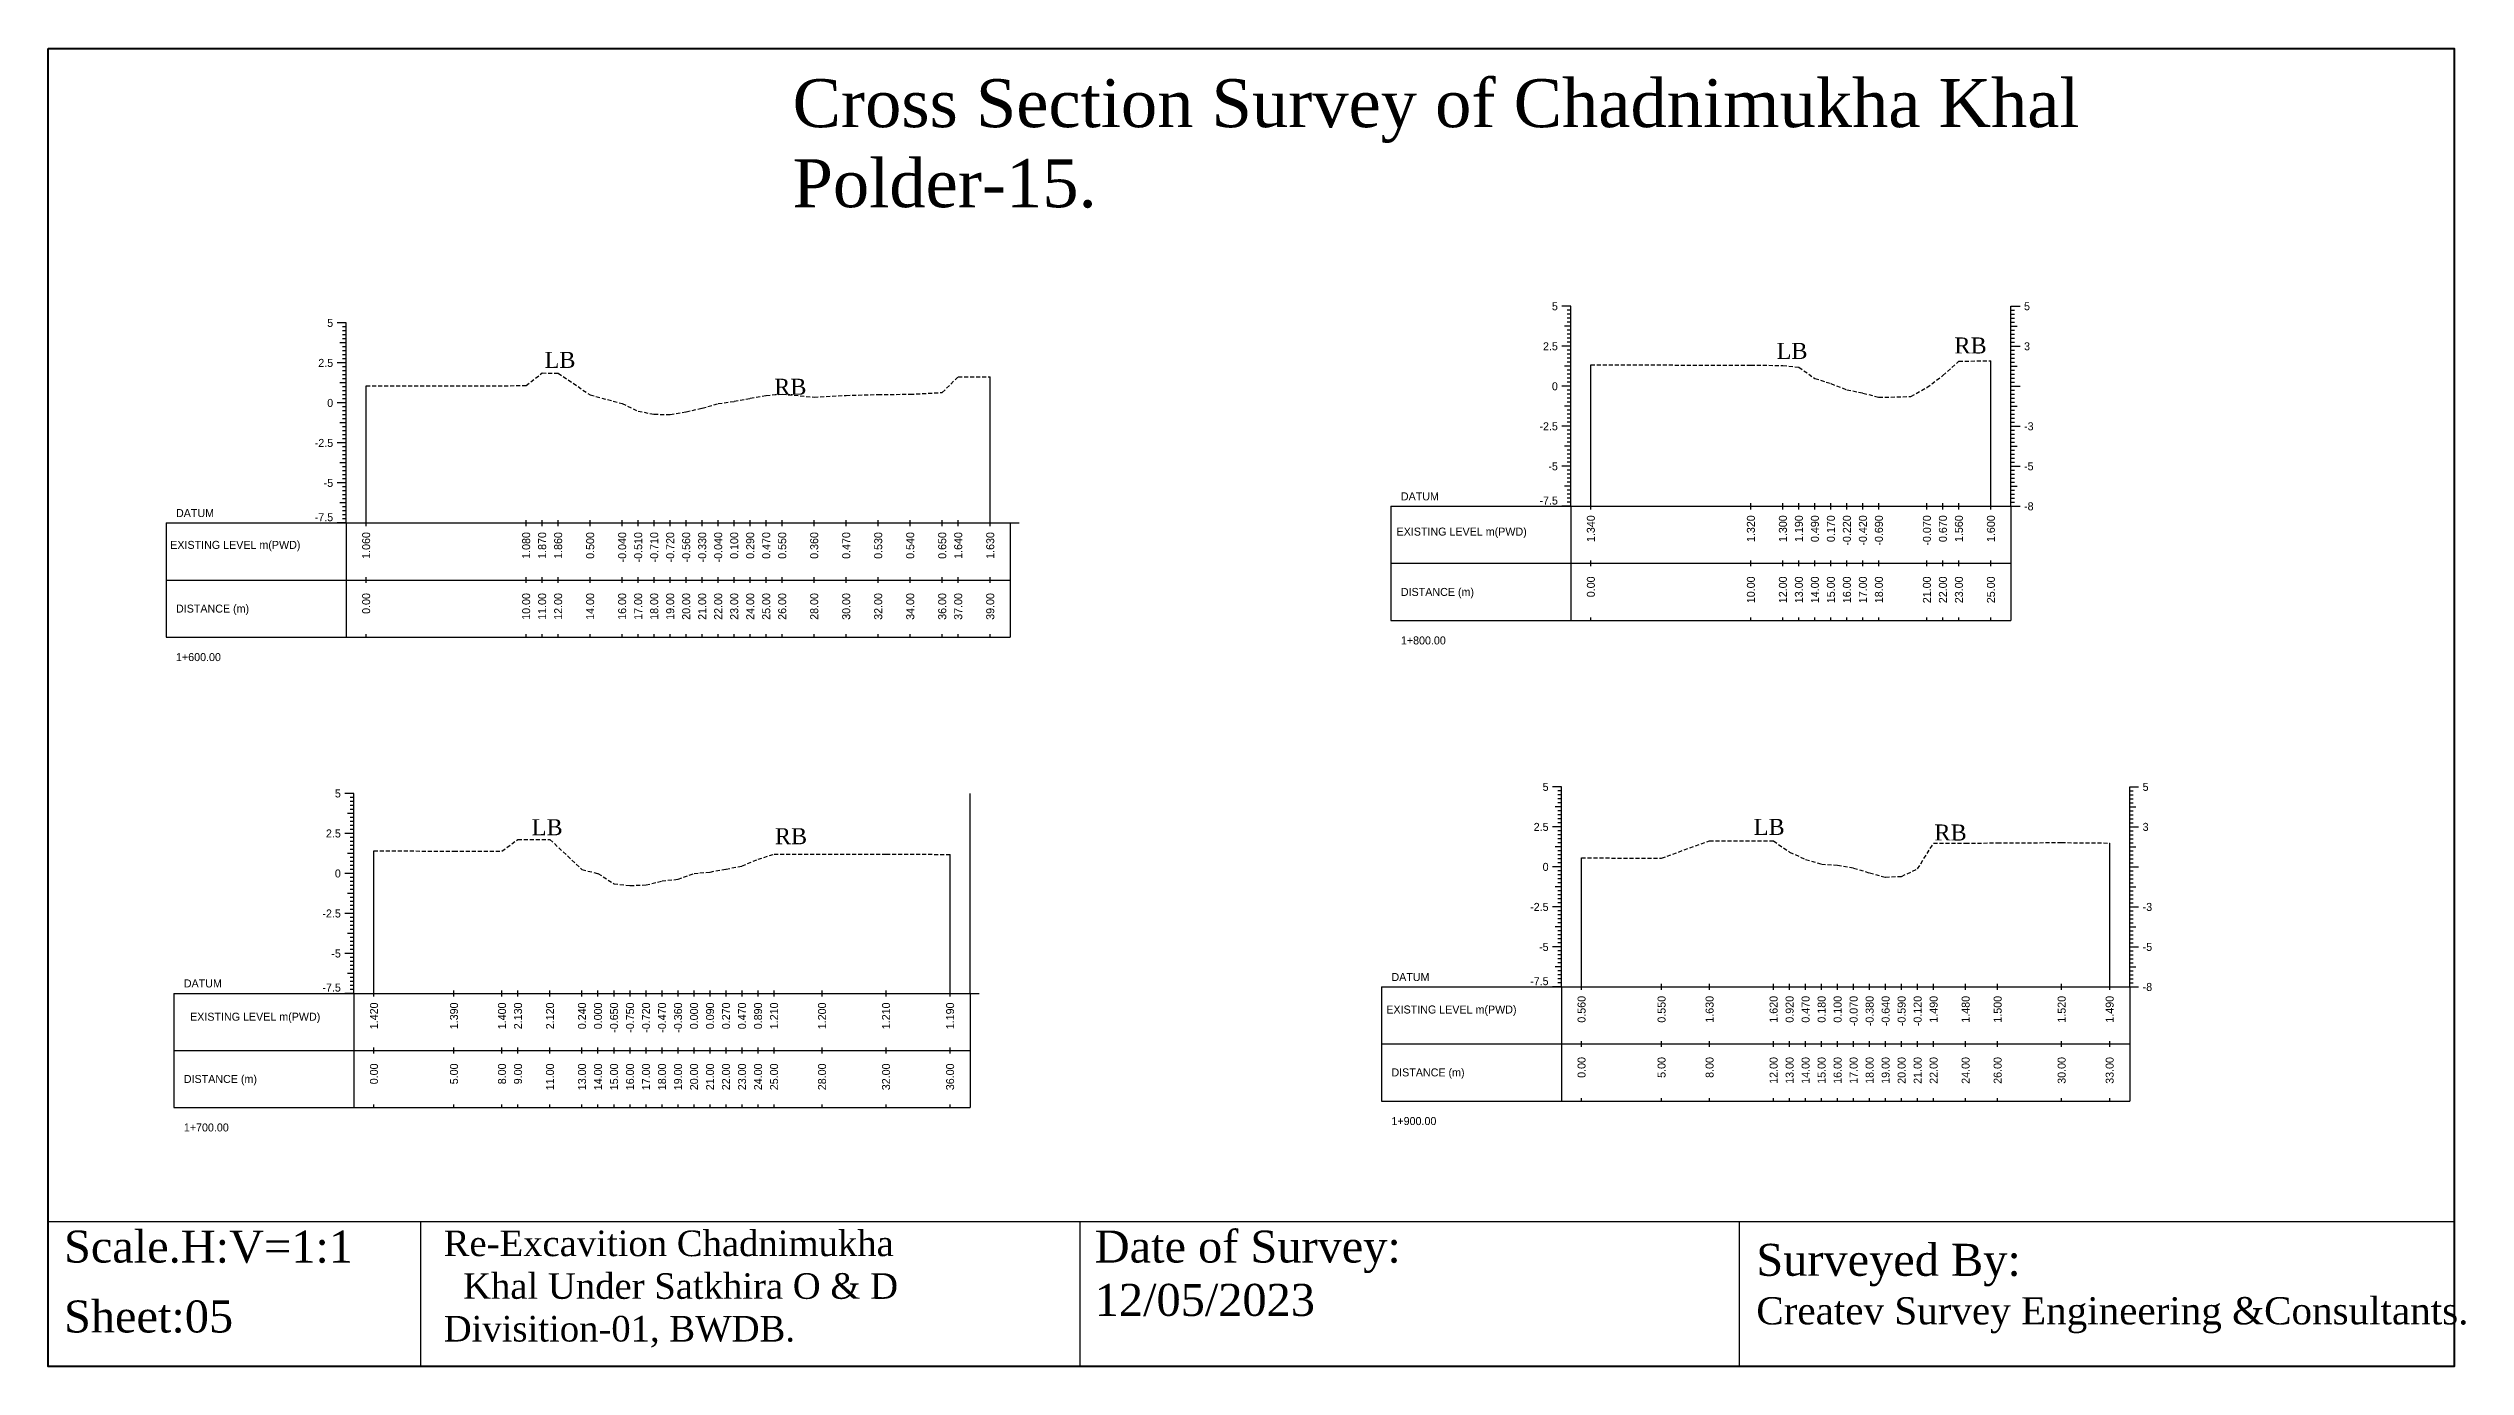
# Model space of a CAD drawing. Header units: inches. Extents: x 3247 to 4722, y -1199 to -293.
# Drawn here: x 4050.5 to 4201.6, y -803.2 to -720.8 of the extents above; entities that cross this region are included whole.
import ezdxf
from ezdxf.enums import TextEntityAlignment as Align

# ---------------------------------------------------------------- set-up
doc = ezdxf.new("R2010")
doc.units = ezdxf.units.IN
doc.header["$MEASUREMENT"] = 0
doc.linetypes.add('HIDDEN', pattern=[0.375, 0.25, -0.125])
doc.layers.add('CS_Drawing', color=7, linetype='Continuous')
doc.layers.add('GL', color=3, linetype='HIDDEN')
doc.styles.add('romans', font='romans.shx')

msp = doc.modelspace()

# ---------------------------------------------------------------- linework, layer by layer
at = {"color": 4, "lineweight": 40}
msp.add_lwpolyline([(4050.53, -720.81), (4200.87, -720.81), (4200.87, -803.17), (4050.53, -803.17)], close=True, dxfattribs=at)
for points in [[(4200.87, -720.81), (4200.87, -803.17)], [(4050.53, -794.1), (4200.87, -794.1)], [(4050.53, -794.1), (4050.53, -803.17)], [(4073.78, -794.1), (4073.78, -803.17)], [(4114.98, -794.1), (4114.98, -803.17)], [(4156.18, -794.1), (4156.18, -803.17)]]:
    msp.add_lwpolyline(points)
at = {"layer": 'CS_Drawing'}
for p, q in [((4145.67, -736.92), (4145.11, -736.92)), ((4145.67, -736.92), (4145.28, -736.92)), ((4145.67, -736.92), (4145.45, -736.92)), ((4145.67, -749.42), (4145.67, -736.92)), ((4173.17, -736.92), (4173.74, -736.92)), ((4173.17, -736.92), (4173.57, -736.92)), ((4173.17, -736.92), (4173.4, -736.92)), ((4173.17, -749.42), (4173.17, -736.92)), ((4069.14, -737.96), (4068.58, -737.96)), ((4069.14, -737.96), (4068.75, -737.96)), ((4069.14, -737.96), (4068.91, -737.96)), ((4069.14, -738.21), (4068.91, -738.21)), ((4069.14, -738.46), (4068.91, -738.46)), ((4069.14, -750.46), (4069.14, -737.96)), ((4145.67, -738.17), (4145.28, -738.17)), ((4145.67, -737.17), (4145.45, -737.17)), ((4145.67, -737.42), (4145.45, -737.42)), ((4145.67, -737.67), (4145.45, -737.67)), ((4145.67, -737.92), (4145.45, -737.92)), ((4145.67, -738.17), (4145.45, -738.17)), ((4145.67, -738.42), (4145.45, -738.42)), ((4173.17, -737.17), (4173.4, -737.17)), ((4173.17, -737.42), (4173.4, -737.42)), ((4173.17, -737.67), (4173.4, -737.67)), ((4173.17, -737.92), (4173.4, -737.92)), ((4173.17, -738.17), (4173.57, -738.17)), ((4173.17, -738.17), (4173.4, -738.17)), ((4173.17, -738.42), (4173.4, -738.42)), ((4069.14, -739.21), (4068.75, -739.21)), ((4069.14, -738.71), (4068.91, -738.71)), ((4069.14, -738.96), (4068.91, -738.96)), ((4069.14, -739.21), (4068.91, -739.21)), ((4069.14, -739.46), (4068.91, -739.46)), ((4069.14, -739.71), (4068.91, -739.71)), ((4069.14, -739.96), (4068.91, -739.96)), ((4145.67, -739.42), (4145.11, -739.42)), ((4145.67, -739.42), (4145.28, -739.42)), ((4145.67, -738.67), (4145.45, -738.67)), ((4145.67, -738.92), (4145.45, -738.92)), ((4145.67, -739.17), (4145.45, -739.17)), ((4145.67, -739.42), (4145.45, -739.42)), ((4145.67, -739.67), (4145.45, -739.67)), ((4145.67, -739.92), (4145.45, -739.92)), ((4173.17, -738.67), (4173.4, -738.67)), ((4173.17, -738.92), (4173.4, -738.92)), ((4173.17, -739.17), (4173.4, -739.17)), ((4173.17, -739.42), (4173.74, -739.42)), ((4173.17, -739.42), (4173.57, -739.42)), ((4173.17, -739.42), (4173.4, -739.42)), ((4173.17, -739.67), (4173.4, -739.67)), ((4173.17, -739.92), (4173.4, -739.92)), ((4069.14, -740.46), (4068.58, -740.46)), ((4069.14, -740.46), (4068.75, -740.46)), ((4069.14, -740.21), (4068.91, -740.21)), ((4069.14, -740.46), (4068.91, -740.46)), ((4069.14, -740.71), (4068.91, -740.71)), ((4069.14, -740.96), (4068.91, -740.96)), ((4069.14, -741.21), (4068.91, -741.21)), ((4069.14, -741.46), (4068.91, -741.46)), ((4109.39, -750.46), (4109.39, -741.33)), ((4145.67, -740.67), (4145.28, -740.67)), ((4145.67, -740.17), (4145.45, -740.17)), ((4145.67, -740.42), (4145.45, -740.42)), ((4145.67, -740.67), (4145.45, -740.67)), ((4145.67, -740.92), (4145.45, -740.92)), ((4145.67, -741.17), (4145.45, -741.17)), ((4145.67, -741.42), (4145.45, -741.42)), ((4146.92, -749.42), (4146.92, -740.58)), ((4171.92, -749.42), (4171.92, -740.32)), ((4173.17, -740.17), (4173.4, -740.17)), ((4173.17, -740.42), (4173.4, -740.42)), ((4173.17, -740.67), (4173.57, -740.67)), ((4173.17, -740.67), (4173.4, -740.67)), ((4173.17, -740.92), (4173.4, -740.92)), ((4173.17, -741.17), (4173.4, -741.17)), ((4173.17, -741.42), (4173.4, -741.42)), ((4069.14, -742.96), (4068.58, -742.96)), ((4069.14, -741.71), (4068.75, -741.71)), ((4069.14, -742.96), (4068.75, -742.96)), ((4069.14, -741.71), (4068.91, -741.71)), ((4069.14, -741.96), (4068.91, -741.96)), ((4069.14, -742.21), (4068.91, -742.21)), ((4069.14, -742.46), (4068.91, -742.46)), ((4069.14, -742.71), (4068.91, -742.71)), ((4069.14, -742.96), (4068.91, -742.96)), ((4070.39, -750.46), (4070.39, -741.9)), ((4145.67, -741.92), (4145.11, -741.92)), ((4145.67, -741.92), (4145.28, -741.92)), ((4145.67, -741.67), (4145.45, -741.67)), ((4145.67, -741.92), (4145.45, -741.92)), ((4145.67, -742.17), (4145.45, -742.17)), ((4145.67, -742.42), (4145.45, -742.42)), ((4145.67, -742.67), (4145.45, -742.67)), ((4145.67, -742.92), (4145.45, -742.92)), ((4173.17, -741.67), (4173.4, -741.67)), ((4173.17, -741.92), (4173.74, -741.92)), ((4173.17, -741.92), (4173.57, -741.92)), ((4173.17, -741.92), (4173.4, -741.92)), ((4173.17, -742.17), (4173.4, -742.17)), ((4173.17, -742.42), (4173.4, -742.42)), ((4173.17, -742.67), (4173.4, -742.67)), ((4173.17, -742.92), (4173.4, -742.92)), ((4069.14, -744.21), (4068.75, -744.21)), ((4069.14, -743.21), (4068.91, -743.21)), ((4069.14, -743.46), (4068.91, -743.46)), ((4069.14, -743.71), (4068.91, -743.71)), ((4069.14, -743.96), (4068.91, -743.96)), ((4069.14, -744.21), (4068.91, -744.21)), ((4069.14, -744.46), (4068.91, -744.46)), ((4145.67, -744.42), (4145.11, -744.42)), ((4145.67, -743.17), (4145.28, -743.17)), ((4145.67, -744.42), (4145.28, -744.42)), ((4145.67, -743.17), (4145.45, -743.17)), ((4145.67, -743.42), (4145.45, -743.42)), ((4145.67, -743.67), (4145.45, -743.67)), ((4145.67, -743.92), (4145.45, -743.92)), ((4145.67, -744.17), (4145.45, -744.17)), ((4145.67, -744.42), (4145.45, -744.42)), ((4145.67, -744.67), (4145.45, -744.67)), ((4173.17, -743.17), (4173.57, -743.17)), ((4173.17, -743.17), (4173.4, -743.17)), ((4173.17, -743.42), (4173.4, -743.42)), ((4173.17, -743.67), (4173.4, -743.67)), ((4173.17, -743.92), (4173.4, -743.92)), ((4173.17, -744.17), (4173.4, -744.17)), ((4173.17, -744.42), (4173.74, -744.42)), ((4173.17, -744.42), (4173.57, -744.42)), ((4173.17, -744.42), (4173.4, -744.42)), ((4173.17, -744.67), (4173.4, -744.67)), ((4069.14, -745.46), (4068.58, -745.46)), ((4069.14, -745.46), (4068.75, -745.46)), ((4069.14, -744.71), (4068.91, -744.71)), ((4069.14, -744.96), (4068.91, -744.96)), ((4069.14, -745.21), (4068.91, -745.21)), ((4069.14, -745.46), (4068.91, -745.46)), ((4069.14, -745.71), (4068.91, -745.71)), ((4069.14, -745.96), (4068.91, -745.96)), ((4145.67, -745.67), (4145.28, -745.67)), ((4145.67, -744.92), (4145.45, -744.92)), ((4145.67, -745.17), (4145.45, -745.17)), ((4145.67, -745.42), (4145.45, -745.42)), ((4145.67, -745.67), (4145.45, -745.67)), ((4145.67, -745.92), (4145.45, -745.92)), ((4145.67, -746.17), (4145.45, -746.17)), ((4173.17, -744.92), (4173.4, -744.92)), ((4173.17, -745.17), (4173.4, -745.17)), ((4173.17, -745.42), (4173.4, -745.42)), ((4173.17, -745.67), (4173.57, -745.67)), ((4173.17, -745.67), (4173.4, -745.67)), ((4173.17, -745.92), (4173.4, -745.92)), ((4173.17, -746.17), (4173.4, -746.17)), ((4069.14, -746.71), (4068.75, -746.71)), ((4069.14, -746.21), (4068.91, -746.21)), ((4069.14, -746.46), (4068.91, -746.46)), ((4069.14, -746.71), (4068.91, -746.71)), ((4069.14, -746.96), (4068.91, -746.96)), ((4069.14, -747.21), (4068.91, -747.21)), ((4069.14, -747.46), (4068.91, -747.46)), ((4145.67, -746.92), (4145.11, -746.92)), ((4145.67, -746.92), (4145.28, -746.92)), ((4145.67, -746.42), (4145.45, -746.42)), ((4145.67, -746.67), (4145.45, -746.67)), ((4145.67, -746.92), (4145.45, -746.92)), ((4145.67, -747.17), (4145.45, -747.17)), ((4145.67, -747.42), (4145.45, -747.42)), ((4145.67, -747.67), (4145.45, -747.67)), ((4173.17, -746.42), (4173.4, -746.42)), ((4173.17, -746.67), (4173.4, -746.67)), ((4173.17, -746.92), (4173.74, -746.92)), ((4173.17, -746.92), (4173.57, -746.92)), ((4173.17, -746.92), (4173.4, -746.92)), ((4173.17, -747.17), (4173.4, -747.17)), ((4173.17, -747.42), (4173.4, -747.42)), ((4173.17, -747.67), (4173.4, -747.67)), ((4069.14, -747.96), (4068.58, -747.96)), ((4069.14, -747.96), (4068.75, -747.96)), ((4069.14, -747.71), (4068.91, -747.71)), ((4069.14, -747.96), (4068.91, -747.96)), ((4069.14, -748.21), (4068.91, -748.21)), ((4069.14, -748.46), (4068.91, -748.46)), ((4069.14, -748.71), (4068.91, -748.71)), ((4069.14, -748.96), (4068.91, -748.96)), ((4145.67, -748.17), (4145.28, -748.17)), ((4145.67, -747.92), (4145.45, -747.92)), ((4145.67, -748.17), (4145.45, -748.17)), ((4145.67, -748.42), (4145.45, -748.42)), ((4145.67, -748.67), (4145.45, -748.67)), ((4145.67, -748.92), (4145.45, -748.92)), ((4145.67, -749.17), (4145.45, -749.17)), ((4173.17, -747.92), (4173.4, -747.92)), ((4173.17, -748.17), (4173.57, -748.17)), ((4173.17, -748.17), (4173.4, -748.17)), ((4173.17, -748.42), (4173.4, -748.42)), ((4173.17, -748.67), (4173.4, -748.67)), ((4173.17, -748.92), (4173.4, -748.92)), ((4173.17, -749.17), (4173.4, -749.17)), ((4057.89, -750.46), (4069.14, -750.46)), ((4057.89, -750.46), (4057.89, -757.59)), ((4069.14, -750.46), (4068.58, -750.46)), ((4069.14, -749.21), (4068.75, -749.21)), ((4069.14, -750.46), (4068.75, -750.46)), ((4069.14, -749.21), (4068.91, -749.21)), ((4069.14, -749.46), (4068.91, -749.46)), ((4069.14, -749.71), (4068.91, -749.71)), ((4069.14, -749.96), (4068.91, -749.96)), ((4069.14, -750.21), (4068.91, -750.21)), ((4069.14, -750.46), (4068.91, -750.46)), ((4069.14, -750.46), (4110.64, -750.46)), ((4069.14, -750.46), (4069.14, -757.59)), ((4070.39, -750.65), (4070.39, -750.28)), ((4080.39, -750.65), (4080.39, -750.28)), ((4081.39, -750.65), (4081.39, -750.28)), ((4082.39, -750.65), (4082.39, -750.28)), ((4084.39, -750.65), (4084.39, -750.28)), ((4086.39, -750.65), (4086.39, -750.28)), ((4087.39, -750.65), (4087.39, -750.28)), ((4088.39, -750.65), (4088.39, -750.28)), ((4089.39, -750.65), (4089.39, -750.28)), ((4090.39, -750.65), (4090.39, -750.28)), ((4091.39, -750.65), (4091.39, -750.28)), ((4092.39, -750.65), (4092.39, -750.28)), ((4093.39, -750.65), (4093.39, -750.28)), ((4094.39, -750.65), (4094.39, -750.28)), ((4095.39, -750.65), (4095.39, -750.28)), ((4096.39, -750.65), (4096.39, -750.28)), ((4098.39, -750.65), (4098.39, -750.28)), ((4100.39, -750.65), (4100.39, -750.28)), ((4102.39, -750.65), (4102.39, -750.28)), ((4104.39, -750.65), (4104.39, -750.28)), ((4106.39, -750.65), (4106.39, -750.28)), ((4107.39, -750.65), (4107.39, -750.28)), ((4109.39, -750.65), (4109.39, -750.28)), ((4110.64, -750.46), (4111.2, -750.46)), ((4110.64, -750.46), (4111.03, -750.46)), ((4110.64, -750.46), (4110.86, -750.46)), ((4110.64, -750.46), (4110.64, -757.59)), ((4134.42, -749.42), (4145.67, -749.42)), ((4134.42, -749.42), (4134.42, -756.55)), ((4145.67, -749.42), (4145.11, -749.42)), ((4145.67, -749.42), (4145.28, -749.42)), ((4145.67, -749.42), (4145.45, -749.42)), ((4145.67, -749.42), (4173.17, -749.42)), ((4145.67, -749.42), (4145.67, -756.55)), ((4146.92, -749.61), (4146.92, -749.23)), ((4156.92, -749.61), (4156.92, -749.23)), ((4158.92, -749.61), (4158.92, -749.23)), ((4159.92, -749.61), (4159.92, -749.23)), ((4160.92, -749.61), (4160.92, -749.23)), ((4161.92, -749.61), (4161.92, -749.23)), ((4162.92, -749.61), (4162.92, -749.23)), ((4163.92, -749.61), (4163.92, -749.23)), ((4164.92, -749.61), (4164.92, -749.23)), ((4167.92, -749.61), (4167.92, -749.23)), ((4168.92, -749.61), (4168.92, -749.23)), ((4169.92, -749.61), (4169.92, -749.23)), ((4171.92, -749.61), (4171.92, -749.23)), ((4173.17, -749.42), (4173.74, -749.42)), ((4173.17, -749.42), (4173.57, -749.42)), ((4173.17, -749.42), (4173.4, -749.42)), ((4173.17, -749.42), (4173.17, -756.55)), ((4134.42, -752.98), (4145.67, -752.98)), ((4145.67, -752.98), (4173.17, -752.98)), ((4145.67, -752.98), (4173.17, -752.98)), ((4146.92, -753.17), (4146.92, -752.8)), ((4156.92, -753.17), (4156.92, -752.8)), ((4158.92, -753.17), (4158.92, -752.8)), ((4159.92, -753.17), (4159.92, -752.8)), ((4160.92, -753.17), (4160.92, -752.8)), ((4161.92, -753.17), (4161.92, -752.8)), ((4162.92, -753.17), (4162.92, -752.8)), ((4163.92, -753.17), (4163.92, -752.8)), ((4164.92, -753.17), (4164.92, -752.8)), ((4167.92, -753.17), (4167.92, -752.8)), ((4168.92, -753.17), (4168.92, -752.8)), ((4169.92, -753.17), (4169.92, -752.8)), ((4171.92, -753.17), (4171.92, -752.8)), ((4057.89, -754.03), (4069.14, -754.03)), ((4069.14, -754.03), (4110.64, -754.03)), ((4069.14, -754.03), (4110.64, -754.03)), ((4070.39, -754.21), (4070.39, -753.84)), ((4080.39, -754.21), (4080.39, -753.84)), ((4081.39, -754.21), (4081.39, -753.84)), ((4082.39, -754.21), (4082.39, -753.84)), ((4084.39, -754.21), (4084.39, -753.84)), ((4086.39, -754.21), (4086.39, -753.84)), ((4087.39, -754.21), (4087.39, -753.84)), ((4088.39, -754.21), (4088.39, -753.84)), ((4089.39, -754.21), (4089.39, -753.84)), ((4090.39, -754.21), (4090.39, -753.84)), ((4091.39, -754.21), (4091.39, -753.84)), ((4092.39, -754.21), (4092.39, -753.84)), ((4093.39, -754.21), (4093.39, -753.84)), ((4094.39, -754.21), (4094.39, -753.84)), ((4095.39, -754.21), (4095.39, -753.84)), ((4096.39, -754.21), (4096.39, -753.84)), ((4098.39, -754.21), (4098.39, -753.84)), ((4100.39, -754.21), (4100.39, -753.84)), ((4102.39, -754.21), (4102.39, -753.84)), ((4104.39, -754.21), (4104.39, -753.84)), ((4106.39, -754.21), (4106.39, -753.84)), ((4107.39, -754.21), (4107.39, -753.84)), ((4109.39, -754.21), (4109.39, -753.84)), ((4134.42, -756.55), (4145.67, -756.55)), ((4145.67, -756.55), (4173.17, -756.55)), ((4146.92, -756.55), (4146.92, -756.36)), ((4156.92, -756.55), (4156.92, -756.36)), ((4158.92, -756.55), (4158.92, -756.36)), ((4159.92, -756.55), (4159.92, -756.36)), ((4160.92, -756.55), (4160.92, -756.36)), ((4161.92, -756.55), (4161.92, -756.36)), ((4162.92, -756.55), (4162.92, -756.36)), ((4163.92, -756.55), (4163.92, -756.36)), ((4164.92, -756.55), (4164.92, -756.36)), ((4167.92, -756.55), (4167.92, -756.36)), ((4168.92, -756.55), (4168.92, -756.36)), ((4169.92, -756.55), (4169.92, -756.36)), ((4171.92, -756.55), (4171.92, -756.36)), ((4057.89, -757.59), (4069.14, -757.59)), ((4069.14, -757.59), (4110.64, -757.59)), ((4070.39, -757.59), (4070.39, -757.4)), ((4080.39, -757.59), (4080.39, -757.4)), ((4081.39, -757.59), (4081.39, -757.4)), ((4082.39, -757.59), (4082.39, -757.4)), ((4084.39, -757.59), (4084.39, -757.4)), ((4086.39, -757.59), (4086.39, -757.4)), ((4087.39, -757.59), (4087.39, -757.4)), ((4088.39, -757.59), (4088.39, -757.4)), ((4089.39, -757.59), (4089.39, -757.4)), ((4090.39, -757.59), (4090.39, -757.4)), ((4091.39, -757.59), (4091.39, -757.4)), ((4092.39, -757.59), (4092.39, -757.4)), ((4093.39, -757.59), (4093.39, -757.4)), ((4094.39, -757.59), (4094.39, -757.4)), ((4095.39, -757.59), (4095.39, -757.4)), ((4096.39, -757.59), (4096.39, -757.4)), ((4098.39, -757.59), (4098.39, -757.4)), ((4100.39, -757.59), (4100.39, -757.4)), ((4102.39, -757.59), (4102.39, -757.4)), ((4104.39, -757.59), (4104.39, -757.4)), ((4106.39, -757.59), (4106.39, -757.4)), ((4107.39, -757.59), (4107.39, -757.4)), ((4109.39, -757.59), (4109.39, -757.4)), ((4145.09, -766.95), (4144.53, -766.95)), ((4145.09, -766.95), (4144.7, -766.95)), ((4145.09, -766.95), (4144.86, -766.95)), ((4145.09, -767.2), (4144.86, -767.2)), ((4145.09, -779.45), (4145.09, -766.95)), ((4180.59, -766.95), (4181.15, -766.95)), ((4180.59, -766.95), (4180.98, -766.95)), ((4180.59, -766.95), (4180.81, -766.95)), ((4180.59, -779.45), (4180.59, -766.95)), ((4180.59, -767.2), (4180.81, -767.2)), ((4069.63, -767.36), (4069.06, -767.36)), ((4069.63, -767.36), (4069.23, -767.36)), ((4069.63, -768.61), (4069.23, -768.61)), ((4069.63, -767.36), (4069.4, -767.36)), ((4069.63, -767.61), (4069.4, -767.61)), ((4069.63, -767.86), (4069.4, -767.86)), ((4069.63, -768.11), (4069.4, -768.11)), ((4069.63, -768.36), (4069.4, -768.36)), ((4069.63, -768.61), (4069.4, -768.61)), ((4069.63, -779.86), (4069.63, -767.36)), ((4108.13, -779.86), (4108.13, -767.36)), ((4145.09, -768.2), (4144.7, -768.2)), ((4145.09, -767.45), (4144.86, -767.45)), ((4145.09, -767.7), (4144.86, -767.7)), ((4145.09, -767.95), (4144.86, -767.95)), ((4145.09, -768.2), (4144.86, -768.2)), ((4145.09, -768.45), (4144.86, -768.45)), ((4145.09, -768.7), (4144.86, -768.7)), ((4180.59, -767.45), (4180.81, -767.45)), ((4180.59, -767.7), (4180.81, -767.7)), ((4180.59, -767.95), (4180.81, -767.95)), ((4180.59, -768.2), (4180.98, -768.2)), ((4180.59, -768.2), (4180.81, -768.2)), ((4180.59, -768.45), (4180.81, -768.45)), ((4180.59, -768.7), (4180.81, -768.7)), ((4069.63, -769.86), (4069.06, -769.86)), ((4069.63, -769.86), (4069.23, -769.86)), ((4069.63, -768.86), (4069.4, -768.86)), ((4069.63, -769.11), (4069.4, -769.11)), ((4069.63, -769.36), (4069.4, -769.36)), ((4069.63, -769.61), (4069.4, -769.61)), ((4069.63, -769.86), (4069.4, -769.86)), ((4069.63, -770.11), (4069.4, -770.11)), ((4069.63, -770.36), (4069.4, -770.36)), ((4145.09, -769.45), (4144.53, -769.45)), ((4145.09, -769.45), (4144.7, -769.45)), ((4145.09, -768.95), (4144.86, -768.95)), ((4145.09, -769.2), (4144.86, -769.2)), ((4145.09, -769.45), (4144.86, -769.45)), ((4145.09, -769.7), (4144.86, -769.7)), ((4145.09, -769.95), (4144.86, -769.95)), ((4145.09, -770.2), (4144.86, -770.2)), ((4180.59, -768.95), (4180.81, -768.95)), ((4180.59, -769.2), (4180.81, -769.2)), ((4180.59, -769.45), (4181.15, -769.45)), ((4180.59, -769.45), (4180.98, -769.45)), ((4180.59, -769.45), (4180.81, -769.45)), ((4180.59, -769.7), (4180.81, -769.7)), ((4180.59, -769.95), (4180.81, -769.95)), ((4180.59, -770.2), (4180.81, -770.2)), ((4069.63, -771.11), (4069.23, -771.11)), ((4069.63, -770.61), (4069.4, -770.61)), ((4069.63, -770.86), (4069.4, -770.86)), ((4069.63, -771.11), (4069.4, -771.11)), ((4069.63, -771.36), (4069.4, -771.36)), ((4069.63, -771.61), (4069.4, -771.61)), ((4069.63, -771.86), (4069.4, -771.86)), ((4070.88, -779.86), (4070.88, -770.94)), ((4106.88, -779.86), (4106.88, -771.17)), ((4145.09, -770.7), (4144.7, -770.7)), ((4145.09, -770.45), (4144.86, -770.45)), ((4145.09, -770.7), (4144.86, -770.7)), ((4145.09, -770.95), (4144.86, -770.95)), ((4145.09, -771.2), (4144.86, -771.2)), ((4145.09, -771.45), (4144.86, -771.45)), ((4145.09, -771.7), (4144.86, -771.7)), ((4146.34, -779.45), (4146.34, -771.39)), ((4179.34, -779.45), (4179.34, -770.46)), ((4180.59, -770.45), (4180.81, -770.45)), ((4180.59, -770.7), (4180.98, -770.7)), ((4180.59, -770.7), (4180.81, -770.7)), ((4180.59, -770.95), (4180.81, -770.95)), ((4180.59, -771.2), (4180.81, -771.2)), ((4180.59, -771.45), (4180.81, -771.45)), ((4180.59, -771.7), (4180.81, -771.7)), ((4069.63, -772.36), (4069.06, -772.36)), ((4069.63, -772.36), (4069.23, -772.36)), ((4069.63, -772.11), (4069.4, -772.11)), ((4069.63, -772.36), (4069.4, -772.36)), ((4069.63, -772.61), (4069.4, -772.61)), ((4069.63, -772.86), (4069.4, -772.86)), ((4069.63, -773.11), (4069.4, -773.11)), ((4069.63, -773.36), (4069.4, -773.36)), ((4145.09, -771.95), (4144.53, -771.95)), ((4145.09, -771.95), (4144.7, -771.95)), ((4145.09, -773.2), (4144.7, -773.2)), ((4145.09, -771.95), (4144.86, -771.95)), ((4145.09, -772.2), (4144.86, -772.2)), ((4145.09, -772.45), (4144.86, -772.45)), ((4145.09, -772.7), (4144.86, -772.7)), ((4145.09, -772.95), (4144.86, -772.95)), ((4145.09, -773.2), (4144.86, -773.2)), ((4180.59, -771.95), (4181.15, -771.95)), ((4180.59, -771.95), (4180.98, -771.95)), ((4180.59, -771.95), (4180.81, -771.95)), ((4180.59, -772.2), (4180.81, -772.2)), ((4180.59, -772.45), (4180.81, -772.45)), ((4180.59, -772.7), (4180.81, -772.7)), ((4180.59, -772.95), (4180.81, -772.95)), ((4180.59, -773.2), (4180.98, -773.2)), ((4180.59, -773.2), (4180.81, -773.2)), ((4069.63, -774.86), (4069.06, -774.86)), ((4069.63, -773.61), (4069.23, -773.61)), ((4069.63, -774.86), (4069.23, -774.86)), ((4069.63, -773.61), (4069.4, -773.61)), ((4069.63, -773.86), (4069.4, -773.86)), ((4069.63, -774.11), (4069.4, -774.11)), ((4069.63, -774.36), (4069.4, -774.36)), ((4069.63, -774.61), (4069.4, -774.61)), ((4069.63, -774.86), (4069.4, -774.86)), ((4145.09, -774.45), (4144.53, -774.45)), ((4145.09, -774.45), (4144.7, -774.45)), ((4145.09, -773.45), (4144.86, -773.45)), ((4145.09, -773.7), (4144.86, -773.7)), ((4145.09, -773.95), (4144.86, -773.95)), ((4145.09, -774.2), (4144.86, -774.2)), ((4145.09, -774.45), (4144.86, -774.45)), ((4145.09, -774.7), (4144.86, -774.7)), ((4180.59, -773.45), (4180.81, -773.45)), ((4180.59, -773.7), (4180.81, -773.7)), ((4180.59, -773.95), (4180.81, -773.95)), ((4180.59, -774.2), (4180.81, -774.2)), ((4180.59, -774.45), (4181.15, -774.45)), ((4180.59, -774.45), (4180.98, -774.45)), ((4180.59, -774.45), (4180.81, -774.45)), ((4180.59, -774.7), (4180.81, -774.7)), ((4069.63, -776.11), (4069.23, -776.11)), ((4069.63, -775.11), (4069.4, -775.11)), ((4069.63, -775.36), (4069.4, -775.36)), ((4069.63, -775.61), (4069.4, -775.61)), ((4069.63, -775.86), (4069.4, -775.86)), ((4069.63, -776.11), (4069.4, -776.11)), ((4069.63, -776.36), (4069.4, -776.36)), ((4145.09, -775.7), (4144.7, -775.7)), ((4145.09, -774.95), (4144.86, -774.95)), ((4145.09, -775.2), (4144.86, -775.2)), ((4145.09, -775.45), (4144.86, -775.45)), ((4145.09, -775.7), (4144.86, -775.7)), ((4145.09, -775.95), (4144.86, -775.95)), ((4145.09, -776.2), (4144.86, -776.2)), ((4180.59, -774.95), (4180.81, -774.95)), ((4180.59, -775.2), (4180.81, -775.2)), ((4180.59, -775.45), (4180.81, -775.45)), ((4180.59, -775.7), (4180.98, -775.7)), ((4180.59, -775.7), (4180.81, -775.7)), ((4180.59, -775.95), (4180.81, -775.95)), ((4180.59, -776.2), (4180.81, -776.2)), ((4069.63, -777.36), (4069.06, -777.36)), ((4069.63, -777.36), (4069.23, -777.36)), ((4069.63, -776.61), (4069.4, -776.61)), ((4069.63, -776.86), (4069.4, -776.86)), ((4069.63, -777.11), (4069.4, -777.11)), ((4069.63, -777.36), (4069.4, -777.36)), ((4069.63, -777.61), (4069.4, -777.61)), ((4069.63, -777.86), (4069.4, -777.86)), ((4145.09, -776.95), (4144.53, -776.95)), ((4145.09, -776.95), (4144.7, -776.95)), ((4145.09, -776.45), (4144.86, -776.45)), ((4145.09, -776.7), (4144.86, -776.7)), ((4145.09, -776.95), (4144.86, -776.95)), ((4145.09, -777.2), (4144.86, -777.2)), ((4145.09, -777.45), (4144.86, -777.45)), ((4145.09, -777.7), (4144.86, -777.7)), ((4180.59, -776.45), (4180.81, -776.45)), ((4180.59, -776.7), (4180.81, -776.7)), ((4180.59, -776.95), (4181.15, -776.95)), ((4180.59, -776.95), (4180.98, -776.95)), ((4180.59, -776.95), (4180.81, -776.95)), ((4180.59, -777.2), (4180.81, -777.2)), ((4180.59, -777.45), (4180.81, -777.45)), ((4180.59, -777.7), (4180.81, -777.7)), ((4069.63, -778.61), (4069.23, -778.61)), ((4069.63, -778.11), (4069.4, -778.11)), ((4069.63, -778.36), (4069.4, -778.36)), ((4069.63, -778.61), (4069.4, -778.61)), ((4069.63, -778.86), (4069.4, -778.86)), ((4069.63, -779.11), (4069.4, -779.11)), ((4069.63, -779.36), (4069.4, -779.36)), ((4145.09, -778.2), (4144.7, -778.2)), ((4145.09, -777.95), (4144.86, -777.95)), ((4145.09, -778.2), (4144.86, -778.2)), ((4145.09, -778.45), (4144.86, -778.45)), ((4145.09, -778.7), (4144.86, -778.7)), ((4145.09, -778.95), (4144.86, -778.95)), ((4145.09, -779.2), (4144.86, -779.2)), ((4146.34, -779.64), (4146.34, -779.26)), ((4151.34, -779.64), (4151.34, -779.26)), ((4154.34, -779.64), (4154.34, -779.26)), ((4158.34, -779.64), (4158.34, -779.26)), ((4159.34, -779.64), (4159.34, -779.26)), ((4160.34, -779.64), (4160.34, -779.26)), ((4161.34, -779.64), (4161.34, -779.26)), ((4162.34, -779.64), (4162.34, -779.26)), ((4163.34, -779.64), (4163.34, -779.26)), ((4164.34, -779.64), (4164.34, -779.26)), ((4165.34, -779.64), (4165.34, -779.26)), ((4166.34, -779.64), (4166.34, -779.26)), ((4167.34, -779.64), (4167.34, -779.26)), ((4168.34, -779.64), (4168.34, -779.26)), ((4170.34, -779.64), (4170.34, -779.26)), ((4172.34, -779.64), (4172.34, -779.26)), ((4176.34, -779.64), (4176.34, -779.26)), ((4179.34, -779.64), (4179.34, -779.26)), ((4180.59, -777.95), (4180.81, -777.95)), ((4180.59, -778.2), (4180.98, -778.2)), ((4180.59, -778.2), (4180.81, -778.2)), ((4180.59, -778.45), (4180.81, -778.45)), ((4180.59, -778.7), (4180.81, -778.7)), ((4180.59, -778.95), (4180.81, -778.95)), ((4180.59, -779.2), (4180.81, -779.2)), ((4058.38, -779.86), (4069.63, -779.86)), ((4058.38, -779.86), (4058.38, -786.98)), ((4069.63, -779.86), (4069.06, -779.86)), ((4069.63, -779.86), (4069.23, -779.86)), ((4069.63, -779.61), (4069.4, -779.61)), ((4069.63, -779.86), (4069.4, -779.86)), ((4069.63, -779.86), (4108.13, -779.86)), ((4069.63, -779.86), (4069.63, -786.98)), ((4070.88, -780.04), (4070.88, -779.67)), ((4075.88, -780.04), (4075.88, -779.67)), ((4078.88, -780.04), (4078.88, -779.67)), ((4079.88, -780.04), (4079.88, -779.67)), ((4081.88, -780.04), (4081.88, -779.67)), ((4083.88, -780.04), (4083.88, -779.67)), ((4084.88, -780.04), (4084.88, -779.67)), ((4085.88, -780.04), (4085.88, -779.67)), ((4086.88, -780.04), (4086.88, -779.67)), ((4087.88, -780.04), (4087.88, -779.67)), ((4088.88, -780.04), (4088.88, -779.67)), ((4089.88, -780.04), (4089.88, -779.67)), ((4090.88, -780.04), (4090.88, -779.67)), ((4091.88, -780.04), (4091.88, -779.67)), ((4092.88, -780.04), (4092.88, -779.67)), ((4093.88, -780.04), (4093.88, -779.67)), ((4094.88, -780.04), (4094.88, -779.67)), ((4095.88, -780.04), (4095.88, -779.67)), ((4098.88, -780.04), (4098.88, -779.67)), ((4102.88, -780.04), (4102.88, -779.67)), ((4106.88, -780.04), (4106.88, -779.67)), ((4108.13, -779.86), (4108.69, -779.86)), ((4108.13, -779.86), (4108.52, -779.86)), ((4108.13, -779.86), (4108.35, -779.86)), ((4108.13, -779.86), (4108.13, -786.98)), ((4133.84, -779.45), (4145.09, -779.45)), ((4133.84, -779.45), (4133.84, -786.58)), ((4145.09, -779.45), (4144.53, -779.45)), ((4145.09, -779.45), (4144.7, -779.45)), ((4145.09, -779.45), (4144.86, -779.45)), ((4145.09, -779.45), (4180.59, -779.45)), ((4145.09, -779.45), (4145.09, -786.58)), ((4180.59, -779.45), (4181.15, -779.45)), ((4180.59, -779.45), (4180.98, -779.45)), ((4180.59, -779.45), (4180.81, -779.45)), ((4180.59, -779.45), (4180.59, -786.58)), ((4058.38, -783.42), (4069.63, -783.42)), ((4069.63, -783.42), (4108.13, -783.42)), ((4069.63, -783.42), (4108.13, -783.42)), ((4070.88, -783.61), (4070.88, -783.23)), ((4075.88, -783.61), (4075.88, -783.23)), ((4078.88, -783.61), (4078.88, -783.23)), ((4079.88, -783.61), (4079.88, -783.23)), ((4081.88, -783.61), (4081.88, -783.23)), ((4083.88, -783.61), (4083.88, -783.23)), ((4084.88, -783.61), (4084.88, -783.23)), ((4085.88, -783.61), (4085.88, -783.23)), ((4086.88, -783.61), (4086.88, -783.23)), ((4087.88, -783.61), (4087.88, -783.23)), ((4088.88, -783.61), (4088.88, -783.23)), ((4089.88, -783.61), (4089.88, -783.23)), ((4090.88, -783.61), (4090.88, -783.23)), ((4091.88, -783.61), (4091.88, -783.23)), ((4092.88, -783.61), (4092.88, -783.23)), ((4093.88, -783.61), (4093.88, -783.23)), ((4094.88, -783.61), (4094.88, -783.23)), ((4095.88, -783.61), (4095.88, -783.23)), ((4098.88, -783.61), (4098.88, -783.23)), ((4102.88, -783.61), (4102.88, -783.23)), ((4106.88, -783.61), (4106.88, -783.23)), ((4133.84, -783.01), (4145.09, -783.01)), ((4145.09, -783.01), (4180.59, -783.01)), ((4145.09, -783.01), (4180.59, -783.01)), ((4146.34, -783.2), (4146.34, -782.83)), ((4151.34, -783.2), (4151.34, -782.83)), ((4154.34, -783.2), (4154.34, -782.83)), ((4158.34, -783.2), (4158.34, -782.83)), ((4159.34, -783.2), (4159.34, -782.83)), ((4160.34, -783.2), (4160.34, -782.83)), ((4161.34, -783.2), (4161.34, -782.83)), ((4162.34, -783.2), (4162.34, -782.83)), ((4163.34, -783.2), (4163.34, -782.83)), ((4164.34, -783.2), (4164.34, -782.83)), ((4165.34, -783.2), (4165.34, -782.83)), ((4166.34, -783.2), (4166.34, -782.83)), ((4167.34, -783.2), (4167.34, -782.83)), ((4168.34, -783.2), (4168.34, -782.83)), ((4170.34, -783.2), (4170.34, -782.83)), ((4172.34, -783.2), (4172.34, -782.83)), ((4176.34, -783.2), (4176.34, -782.83)), ((4179.34, -783.2), (4179.34, -782.83)), ((4070.88, -786.98), (4070.88, -786.79)), ((4075.88, -786.98), (4075.88, -786.79)), ((4078.88, -786.98), (4078.88, -786.79)), ((4079.88, -786.98), (4079.88, -786.79)), ((4081.88, -786.98), (4081.88, -786.79)), ((4083.88, -786.98), (4083.88, -786.79)), ((4084.88, -786.98), (4084.88, -786.79)), ((4085.88, -786.98), (4085.88, -786.79)), ((4086.88, -786.98), (4086.88, -786.79)), ((4087.88, -786.98), (4087.88, -786.79)), ((4088.88, -786.98), (4088.88, -786.79)), ((4089.88, -786.98), (4089.88, -786.79)), ((4090.88, -786.98), (4090.88, -786.79)), ((4091.88, -786.98), (4091.88, -786.79)), ((4092.88, -786.98), (4092.88, -786.79)), ((4093.88, -786.98), (4093.88, -786.79)), ((4094.88, -786.98), (4094.88, -786.79)), ((4095.88, -786.98), (4095.88, -786.79)), ((4098.88, -786.98), (4098.88, -786.79)), ((4102.88, -786.98), (4102.88, -786.79)), ((4106.88, -786.98), (4106.88, -786.79)), ((4133.84, -786.58), (4145.09, -786.58)), ((4145.09, -786.58), (4180.59, -786.58)), ((4146.34, -786.58), (4146.34, -786.39)), ((4151.34, -786.58), (4151.34, -786.39)), ((4154.34, -786.58), (4154.34, -786.39)), ((4158.34, -786.58), (4158.34, -786.39)), ((4159.34, -786.58), (4159.34, -786.39)), ((4160.34, -786.58), (4160.34, -786.39)), ((4161.34, -786.58), (4161.34, -786.39)), ((4162.34, -786.58), (4162.34, -786.39)), ((4163.34, -786.58), (4163.34, -786.39)), ((4164.34, -786.58), (4164.34, -786.39)), ((4165.34, -786.58), (4165.34, -786.39)), ((4166.34, -786.58), (4166.34, -786.39)), ((4167.34, -786.58), (4167.34, -786.39)), ((4168.34, -786.58), (4168.34, -786.39)), ((4170.34, -786.58), (4170.34, -786.39)), ((4172.34, -786.58), (4172.34, -786.39)), ((4176.34, -786.58), (4176.34, -786.39)), ((4179.34, -786.58), (4179.34, -786.39)), ((4058.38, -786.98), (4069.63, -786.98)), ((4069.63, -786.98), (4108.13, -786.98))]:
    msp.add_line(p, q, dxfattribs=at)
at = {"layer": 'GL'}
for points in [[(4070.39, -741.9), (4080.39, -741.88), (4081.39, -741.09), (4082.39, -741.1), (4084.39, -742.46), (4086.39, -743), (4087.39, -743.47), (4088.39, -743.67), (4089.39, -743.68), (4090.39, -743.52), (4091.39, -743.29), (4092.39, -743), (4093.39, -742.86), (4094.39, -742.67), (4095.39, -742.49), (4096.39, -742.41), (4098.39, -742.6), (4100.39, -742.49), (4102.39, -742.43), (4104.39, -742.42), (4106.39, -742.31), (4107.39, -741.32), (4109.39, -741.33)], [(4146.92, -740.58), (4156.92, -740.6), (4158.92, -740.62), (4159.92, -740.73), (4160.92, -741.43), (4161.92, -741.75), (4162.92, -742.14), (4163.92, -742.34), (4164.92, -742.61), (4166.92, -742.56), (4166.92, -742.56), (4167.92, -741.99), (4168.92, -741.25), (4169.92, -740.36), (4171.92, -740.32)], [(4070.88, -770.94), (4075.88, -770.97), (4078.88, -770.96), (4079.88, -770.23), (4081.88, -770.24), (4083.88, -772.12), (4084.88, -772.36), (4085.88, -773.01), (4086.88, -773.11), (4087.88, -773.08), (4088.88, -772.83), (4089.88, -772.72), (4090.88, -772.36), (4091.88, -772.27), (4092.88, -772.09), (4093.88, -771.89), (4094.88, -771.47), (4095.88, -771.15), (4098.88, -771.16), (4102.88, -771.15), (4106.88, -771.17)], [(4146.34, -771.39), (4151.34, -771.4), (4154.34, -770.32), (4158.34, -770.33), (4159.34, -771.03), (4160.34, -771.48), (4161.34, -771.77), (4162.34, -771.85), (4163.34, -772.02), (4164.34, -772.33), (4165.34, -772.59), (4166.34, -772.54), (4167.34, -772.07), (4168.34, -770.46), (4170.34, -770.47), (4172.34, -770.45), (4176.34, -770.43), (4179.34, -770.46)]]:
    msp.add_lwpolyline(points, dxfattribs=at)

# ---------------------------------------------------------------- texts
at = {"attachment_point": 1, "style": 'romans'}
for s, insert, char_height, width in [('{\\fTimes New Roman|b0|i0|c0|p18;Cross Section Survey of Chadnimukha Khal Polder-15.}', (4097.04, -722.73), 3, 81.7511), ('{\\fTimes New Roman|b0|i0|c0|p18;LB}', (4081.54, -739.77), 1, 685.1065), ('{\\fTimes New Roman|b0|i0|c0|p18;LB}', (4158.53, -739.21), 1, 685.1065), ('{\\fTimes New Roman|b0|i0|c0|p18;RB}', (4169.64, -738.87), 1, 685.1065), ('{\\fTimes New Roman|b0|i0|c0|p18;RB}', (4095.89, -741.45), 1, 685.1065), ('{\\fTimes New Roman|b0|i0|c0|p18;LB}', (4080.74, -768.97), 1, 685.1065), ('{\\fTimes New Roman|b0|i0|c0|p18;RB}', (4095.93, -769.53), 1, 685.1065), ('{\\fTimes New Roman|b0|i0|c0|p18;LB}', (4157.1, -768.95), 1, 685.1065), ('{\\fTimes New Roman|b0|i0|c0|p18;RB}', (4168.39, -769.3), 1, 685.1065), ('{\\fTimes New Roman|b0|i0|c0|p18;Date of Survey: 12/05/2023}', (4115.92, -794.67), 2, 22.2708), ('{\\fTimes New Roman|b0|i0|c0|p18;Scale.H:V=1:1}', (4051.51, -794.67), 2, 22.2708), ('{\\fTimes New Roman|b0|i0|c0|p18;Re-Excavition Chadnimukha\\P  Khal Under Satkhira O & D    Divisition-01, BWDB.}', (4075.24, -794.67), 1.6, 38.8405), ('{\\fTimes New Roman|b0|i0|c0|p18;Surveyed By:                                     \\H0.85x;Createv Survey Engineering &Consultants.}', (4157.26, -795.5), 2, 45.2193), ('{\\fTimes New Roman|b0|i0|c0|p18;Sheet:05}', (4051.51, -799.04), 2, 38.8405)]:
    msp.add_mtext(s, dxfattribs=dict(at, insert=insert, char_height=char_height, width=width))
at = {"layer": 'CS_Drawing'}
for s, p in [('5', (4144.86, -736.92)), ('5', (4068.33, -737.96)), ('2.5', (4144.86, -739.42)), ('2.5', (4068.33, -740.46)), ('0', (4068.33, -742.96)), ('0', (4144.86, -741.92)), ('-2.5', (4144.86, -744.42)), ('-2.5', (4068.33, -745.46)), ('-5', (4144.86, -746.92)), ('-5', (4068.33, -747.96)), ('5', (4068.81, -767.36)), ('5', (4144.28, -766.95)), ('2.5', (4068.81, -769.86)), ('2.5', (4144.28, -769.45)), ('0', (4144.28, -771.95)), ('0', (4068.81, -772.36)), ('-2.5', (4068.81, -774.86)), ('-2.5', (4144.28, -774.45)), ('-5', (4068.81, -777.36)), ('-5', (4144.28, -776.95))]:
    msp.add_text(s, height=0.5, dxfattribs=at).set_placement(p, align=Align.MIDDLE_RIGHT)
for s, p in [('5', (4173.99, -736.92)), ('3', (4173.99, -739.42)), ('-3', (4173.99, -744.42)), ('-5', (4173.99, -746.92)), ('DATUM', (4135.05, -748.8)), ('-8', (4173.99, -749.42)), ('-8', (4173.99, -749.42)), ('DATUM', (4058.51, -749.84)), ('EXISTING LEVEL m(PWD)', (4134.78, -751)), ('EXISTING LEVEL m(PWD)', (4058.15, -751.83)), ('DISTANCE (m)', (4135.05, -754.77)), ('DISTANCE (m)', (4058.51, -755.81)), ('1+800.00', (4135.05, -757.8)), ('1+600.00', (4058.51, -758.84)), ('5', (4181.4, -766.95)), ('3', (4181.4, -769.45)), ('-3', (4181.4, -774.45)), ('-5', (4181.4, -776.95)), ('DATUM', (4059, -779.23)), ('DATUM', (4134.46, -778.83)), ('-8', (4181.4, -779.45)), ('-8', (4181.4, -779.45)), ('EXISTING LEVEL m(PWD)', (4134.14, -780.86)), ('EXISTING LEVEL m(PWD)', (4059.39, -781.31)), ('DISTANCE (m)', (4059, -785.2)), ('DISTANCE (m)', (4134.46, -784.79)), ('1+700.00', (4059, -788.23)), ('1+900.00', (4134.46, -787.83))]:
    msp.add_text(s, height=0.5, dxfattribs=at).set_placement(p, align=Align.MIDDLE_LEFT)
for p in [(4144.86, -749.31), (4068.33, -750.35), (4068.81, -779.74), (4144.28, -779.34)]:
    msp.add_text('-7.5', height=0.5, dxfattribs=at).set_placement(p, align=Align.RIGHT)
for s, p in [('1.340', (4146.92, -749.98)), ('1.320', (4156.92, -749.98)), ('1.300', (4158.92, -749.98)), ('1.190', (4159.92, -749.98)), ('0.490', (4160.92, -749.98)), ('0.170', (4161.92, -749.98)), ('-0.220', (4162.92, -749.98)), ('-0.420', (4163.92, -749.98)), ('-0.690', (4164.92, -749.98)), ('-0.070', (4167.92, -749.98)), ('0.670', (4168.92, -749.98)), ('1.560', (4169.92, -749.98)), ('1.600', (4171.92, -749.98)), ('1.060', (4070.39, -751.03)), ('1.080', (4080.39, -751.03)), ('1.870', (4081.39, -751.03)), ('1.860', (4082.39, -751.03)), ('0.500', (4084.39, -751.03)), ('-0.040', (4086.39, -751.03)), ('-0.510', (4087.39, -751.03)), ('-0.710', (4088.39, -751.03)), ('-0.720', (4089.39, -751.03)), ('-0.560', (4090.39, -751.03)), ('-0.330', (4091.39, -751.03)), ('-0.040', (4092.39, -751.03)), ('0.100', (4093.39, -751.03)), ('0.290', (4094.39, -751.03)), ('0.470', (4095.39, -751.03)), ('0.550', (4096.39, -751.03)), ('0.360', (4098.39, -751.03)), ('0.470', (4100.39, -751.03)), ('0.530', (4102.39, -751.03)), ('0.540', (4104.39, -751.03)), ('0.650', (4106.39, -751.03)), ('1.640', (4107.39, -751.03)), ('1.630', (4109.39, -751.03)), ('0.00', (4070.39, -754.84)), ('10.00', (4080.39, -754.84)), ('11.00', (4081.39, -754.84)), ('12.00', (4082.39, -754.84)), ('14.00', (4084.39, -754.84)), ('16.00', (4086.39, -754.84)), ('17.00', (4087.39, -754.84)), ('18.00', (4088.39, -754.84)), ('19.00', (4089.39, -754.84)), ('20.00', (4090.39, -754.84)), ('21.00', (4091.39, -754.84)), ('22.00', (4092.39, -754.84)), ('23.00', (4093.39, -754.84)), ('24.00', (4094.39, -754.84)), ('25.00', (4095.39, -754.84)), ('26.00', (4096.39, -754.84)), ('28.00', (4098.39, -754.84)), ('30.00', (4100.39, -754.84)), ('32.00', (4102.39, -754.84)), ('34.00', (4104.39, -754.84)), ('36.00', (4106.39, -754.84)), ('37.00', (4107.39, -754.84)), ('39.00', (4109.39, -754.84)), ('0.00', (4146.92, -753.8)), ('10.00', (4156.92, -753.8)), ('12.00', (4158.92, -753.8)), ('13.00', (4159.92, -753.8)), ('14.00', (4160.92, -753.8)), ('15.00', (4161.92, -753.8)), ('16.00', (4162.92, -753.8)), ('17.00', (4163.92, -753.8)), ('18.00', (4164.92, -753.8)), ('21.00', (4167.92, -753.8)), ('22.00', (4168.92, -753.8)), ('23.00', (4169.92, -753.8)), ('25.00', (4171.92, -753.8)), ('1.420', (4070.88, -780.42)), ('1.390', (4075.88, -780.42)), ('1.400', (4078.88, -780.42)), ('2.130', (4079.88, -780.42)), ('2.120', (4081.88, -780.42)), ('0.240', (4083.88, -780.42)), ('0.000', (4084.88, -780.42)), ('-0.650', (4085.88, -780.42)), ('-0.750', (4086.88, -780.42)), ('-0.720', (4087.88, -780.42)), ('-0.470', (4088.88, -780.42)), ('-0.360', (4089.88, -780.42)), ('0.000', (4090.88, -780.42)), ('0.090', (4091.88, -780.42)), ('0.270', (4092.88, -780.42)), ('0.470', (4093.88, -780.42)), ('0.890', (4094.88, -780.42)), ('1.210', (4095.88, -780.42)), ('1.200', (4098.88, -780.42)), ('1.210', (4102.88, -780.42)), ('1.190', (4106.88, -780.42)), ('0.560', (4146.34, -780.01)), ('0.550', (4151.34, -780.01)), ('1.630', (4154.34, -780.01)), ('1.620', (4158.34, -780.01)), ('0.920', (4159.34, -780.01)), ('0.470', (4160.34, -780.01)), ('0.180', (4161.34, -780.01)), ('0.100', (4162.34, -780.01)), ('-0.070', (4163.34, -780.01)), ('-0.380', (4164.34, -780.01)), ('-0.640', (4165.34, -780.01)), ('-0.590', (4166.34, -780.01)), ('-0.120', (4167.34, -780.01)), ('1.490', (4168.34, -780.01)), ('1.480', (4170.34, -780.01)), ('1.500', (4172.34, -780.01)), ('1.520', (4176.34, -780.01)), ('1.490', (4179.34, -780.01)), ('0.00', (4146.34, -783.83)), ('5.00', (4151.34, -783.83)), ('8.00', (4154.34, -783.83)), ('12.00', (4158.34, -783.83)), ('13.00', (4159.34, -783.83)), ('14.00', (4160.34, -783.83)), ('15.00', (4161.34, -783.83)), ('16.00', (4162.34, -783.83)), ('17.00', (4163.34, -783.83)), ('18.00', (4164.34, -783.83)), ('19.00', (4165.34, -783.83)), ('20.00', (4166.34, -783.83)), ('21.00', (4167.34, -783.83)), ('22.00', (4168.34, -783.83)), ('24.00', (4170.34, -783.83)), ('26.00', (4172.34, -783.83)), ('30.00', (4176.34, -783.83)), ('33.00', (4179.34, -783.83)), ('0.00', (4070.88, -784.23)), ('5.00', (4075.88, -784.23)), ('8.00', (4078.88, -784.23)), ('9.00', (4079.88, -784.23)), ('11.00', (4081.88, -784.23)), ('13.00', (4083.88, -784.23)), ('14.00', (4084.88, -784.23)), ('15.00', (4085.88, -784.23)), ('16.00', (4086.88, -784.23)), ('17.00', (4087.88, -784.23)), ('18.00', (4088.88, -784.23)), ('19.00', (4089.88, -784.23)), ('20.00', (4090.88, -784.23)), ('21.00', (4091.88, -784.23)), ('22.00', (4092.88, -784.23)), ('23.00', (4093.88, -784.23)), ('24.00', (4094.88, -784.23)), ('25.00', (4095.88, -784.23)), ('28.00', (4098.88, -784.23)), ('32.00', (4102.88, -784.23)), ('36.00', (4106.88, -784.23))]:
    msp.add_text(s, height=0.5, rotation=90, dxfattribs=at).set_placement(p, align=Align.MIDDLE_RIGHT)

doc.saveas('drawing.dxf')
